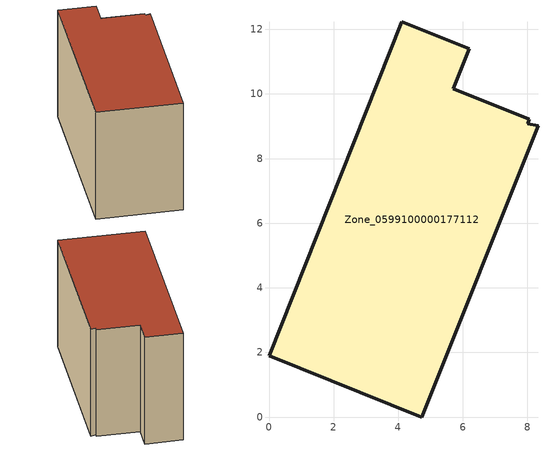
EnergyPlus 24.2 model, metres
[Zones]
Zone_0599100000177112
 floor ground (C_G): 0,1.9 4.11,12.23 6.2,11.4 5.7,10.16 8.06,9.22 8.01,9.09 8.33,9.02 4.73,0 z0.48
 wall outside (C_F): 4.11,12.23 0,1.9 4.73,0 8.33,9.02 8.01,9.09 8.06,9.22 5.7,10.16 6.2,11.4 4.11,12.23 z0.48:7.68
 roof outside (C_R): 4.73,0 8.33,9.02 8.01,9.09 8.06,9.22 5.7,10.16 6.2,11.4 4.11,12.23 0,1.9 z7.68
[BUILDING]
Pand.0599100000177112: North Axis=0; Terrain=City; Loads Convergence Tolerance Value=0.04; Temperature Convergence Tolerance Value=0.4; Solar Distribution=FullExterior; Maximum Number of Warmup Days=25; Minimum Number of Warmup Days=1
[Site:Location]
Rotterdam.The.Hague.AP_ZH_NLD Design_Conditions: Latitude=51.96; Longitude=4.45; Time Zone=1; Elevation=-4.5
[SITE:GROUNDTEMPERATURE:BUILDINGSURFACE]
18, 18, 18, 18, 18, 18, 18, 18, 18, 18, 18, 18
[MATERIAL] Thermal Absorptance=0.9; Solar Absorptance=0.7; Visible Absorptance=0.7
Name | Roughness | Thickness | Conductivity | Density | Specific Heat
G.TI.1975-1991 | MediumSmooth | 0.15 | 0.288461 | 540 | 1210
F.TI.1975-1991 | Rough | 0.3 | 0.230769 | 1920 | 840
R.TI.1975-1991 | MediumRough | 0.2 | 0.153846 | 1500 | 1000
[CONSTRUCTION]
C_G: G.TI.1975-1991
C_F: F.TI.1975-1991
C_R: R.TI.1975-1991
[ZONE]
Zone_0599100000177112: Type=1; Multiplier=1; Ceiling Height=Autocalculate; Volume=Autocalculate; Floor Area=autocalculate; Part of Total Floor Area=Yes
[ZONEINFILTRATION:DESIGNFLOWRATE]
Infil_Zone_0599100000177112: Zone or ZoneList or Space or SpaceList=Zone_0599100000177112; Schedule=AlwaysOn; Design Flow Rate Calculation Method=Flow/Area; Flow Rate per Floor Area=0.003; Constant Term Coefficient=1; Temperature Term Coefficient=0; Velocity Term Coefficient=0; Velocity Squared Term Coefficient=0
[HVACTEMPLATE:ZONE:IDEALLOADSAIRSYSTEM]
Zone_0599100000177112: Maximum Heating Supply Air Temperature=50; Minimum Cooling Supply Air Temperature=13; Maximum Heating Supply Air Humidity Ratio=0.0156; Minimum Cooling Supply Air Humidity Ratio=0.0077; Heating Limit=NoLimit; Cooling Limit=NoLimit; Dehumidification Control Type=ConstantSensibleHeatRatio; Cooling Sensible Heat Ratio=0.7; Dehumidification Setpoint=60; Humidification Control Type=None; Humidification Setpoint=30; Outdoor Air Method=None; Outdoor Air Flow Rate per Person=0.00944; Outdoor Air Flow Rate per Zone Floor Area=0; Outdoor Air Flow Rate per Zone=0; Demand Controlled Ventilation Type=None; Outdoor Air Economizer Type=NoEconomizer; Heat Recovery Type=None; Sensible Heat Recovery Effectiveness=0.7; Latent Heat Recovery Effectiveness=0.65
[ZONECONTROL:THERMOSTAT]
ThermostatControl_Zone_0599100000177112: Zone or ZoneList=Zone_0599100000177112; Control Type Schedule=DualSetpointControlType; Control 1=Thermostat_Zone_0599100000177112; Temperature Difference Between Cutout And Setpoint=0
[THERMOSTATSETPOINT:DUALSETPOINT]
Thermostat_Zone_0599100000177112: Heating Setpoint Temperature Schedule=HeatingSetpoint_Zone_0599100000177112; Cooling Setpoint Temperature Schedule=CoolingSetpoint_Zone_0599100000177112
[SCHEDULE:COMPACT]
HeatingSetpoint_Zone_0599100000177112: Through: 12/31, For: AllDays, Until: 24:00, 21
CoolingSetpoint_Zone_0599100000177112: Through: 12/31, For: AllDays, Until: 24:00, 24
DualSetpointControlType: Through: 12/31, For: AllDays, Until: 24:00, 4
AlwaysOn: Through: 12/31, For: AllDays, Until: 24:00, 1
